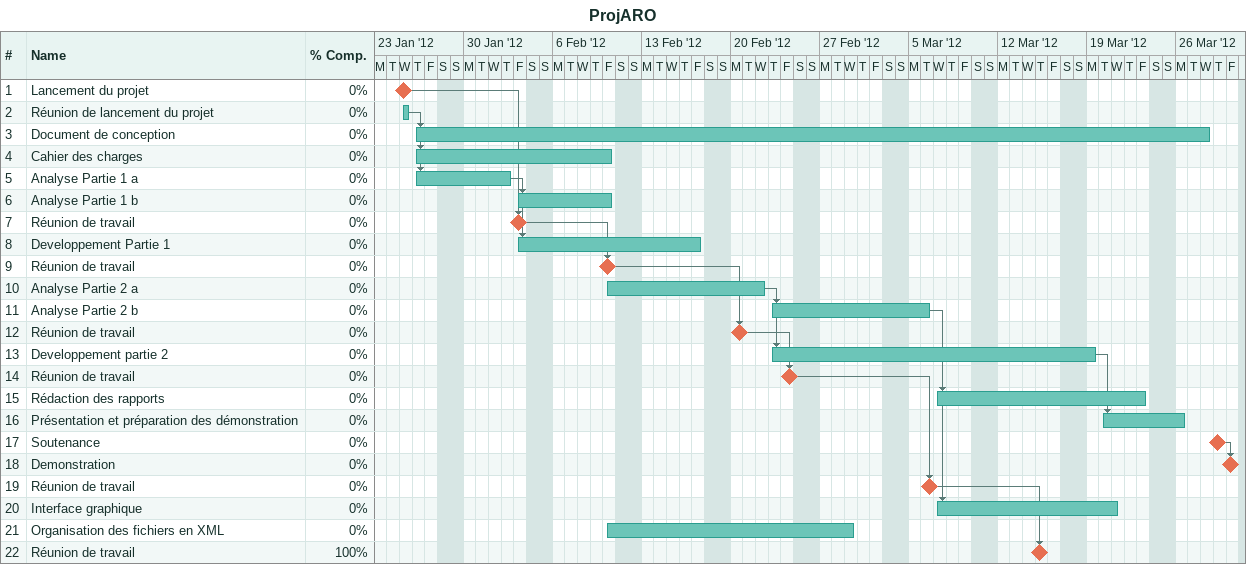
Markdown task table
ProjARO

| ID | Task | Start | Finish | Predecessors | % complete |
|---|---|---|---|---|---|
| 1 | Lancement du projet (milestone) | 2012-01-25 | 2012-01-25 |  | 0 |
| 2 | Réunion de lancement du projet | 2012-01-25 | 2012-01-25 |  | 0 |
| 3 | Document de conception | 2012-01-26 | 2012-03-28 | 2 | 0 |
| 4 | Cahier des charges | 2012-01-26 | 2012-02-10 | 2 | 0 |
| 5 | Analyse Partie 1 a | 2012-01-26 | 2012-02-02 | 2 | 0 |
| 6 | Analyse Partie 1 b | 2012-02-03 | 2012-02-10 | 5 | 0 |
| 7 | Réunion de travail (milestone) | 2012-02-03 | 2012-02-03 | 1 | 0 |
| 8 | Developpement Partie 1 | 2012-02-03 | 2012-02-17 | 5 | 0 |
| 9 | Réunion de travail (milestone) | 2012-02-10 | 2012-02-10 | 7 | 0 |
| 10 | Analyse Partie 2 a | 2012-02-10 | 2012-02-22 |  | 0 |
| 11 | Analyse Partie 2 b | 2012-02-23 | 2012-03-06 | 10 | 0 |
| 12 | Réunion de travail (milestone) | 2012-02-20 | 2012-02-20 | 9 | 0 |
| 13 | Developpement partie 2 | 2012-02-23 | 2012-03-19 | 10 | 0 |
| 14 | Réunion de travail (milestone) | 2012-02-24 | 2012-02-24 | 12 | 0 |
| 15 | Rédaction des rapports | 2012-03-07 | 2012-03-23 | 11 | 0 |
| 16 | Présentation et préparation des démonstration | 2012-03-20 | 2012-03-26 | 13 | 0 |
| 17 | Soutenance (milestone) | 2012-03-29 | 2012-03-29 |  | 0 |
| 18 | Demonstration (milestone) | 2012-03-30 | 2012-03-30 | 17 | 0 |
| 19 | Réunion de travail (milestone) | 2012-03-06 | 2012-03-06 | 14 | 0 |
| 20 | Interface graphique | 2012-03-07 | 2012-03-21 | 11 | 0 |
| 21 | Organisation des fichiers en XML | 2012-02-10 | 2012-02-29 |  | 0 |
| 22 | Réunion de travail (milestone) | 2012-03-15 | 2012-03-15 | 19 | 100 |
